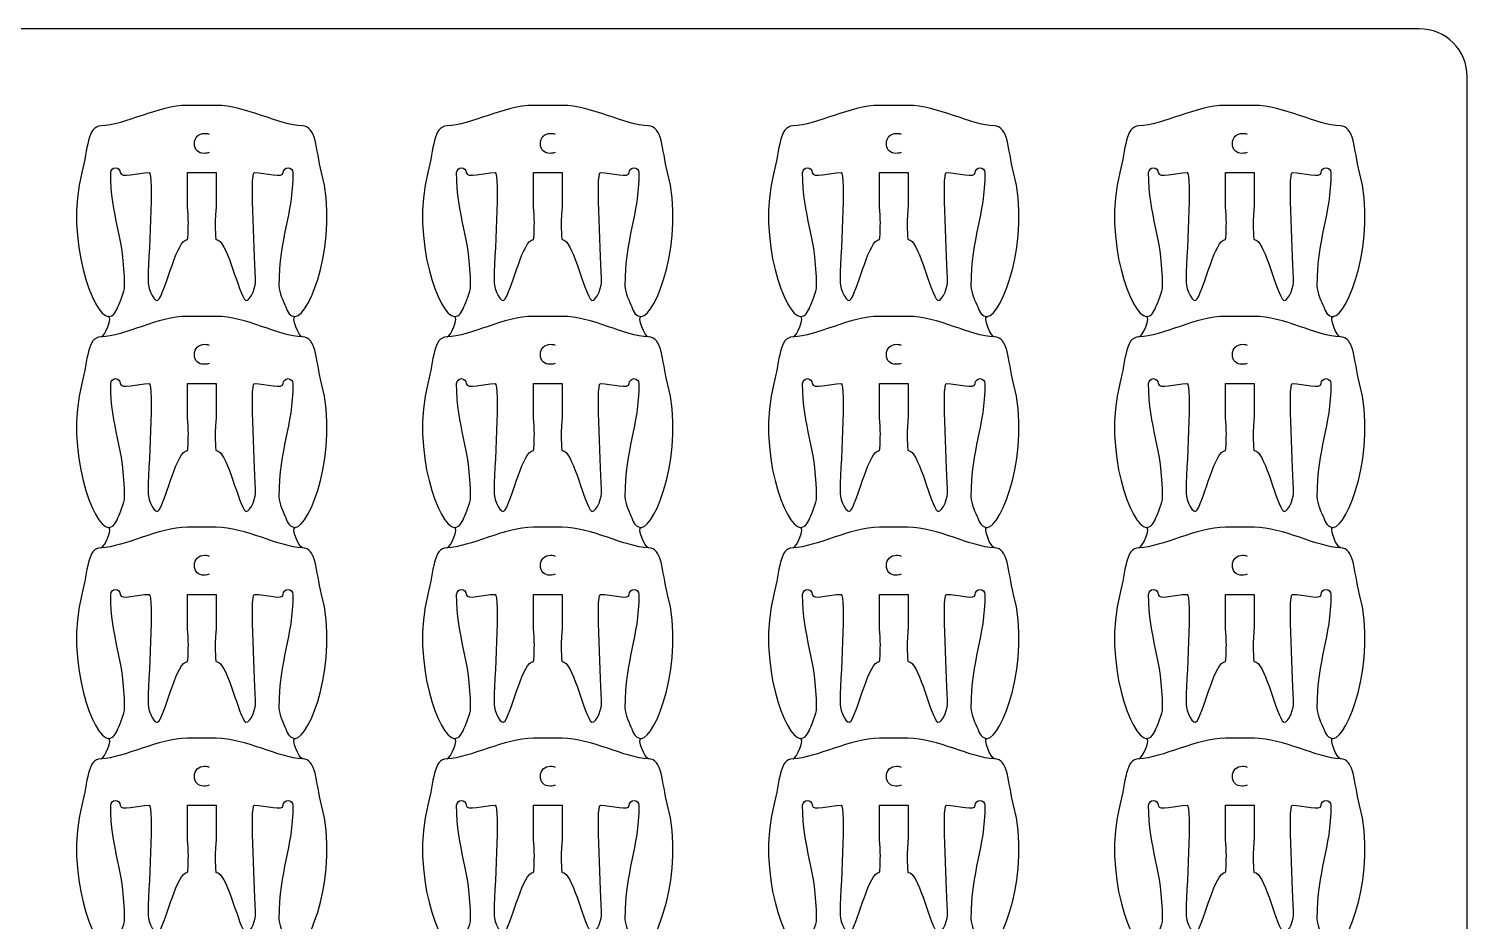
# Model space of a CAD drawing. Extents: x 0 to 300, y 0 to 300.
# Drawn here: x 150 to 300, y 207.1 to 300.1 of the extents above; entities that cross this region are included whole.
import ezdxf

# ---------------------------------------------------------------- set-up
doc = ezdxf.new("R2010")
doc.units = 0
doc.header["$MEASUREMENT"] = 0
doc.layers.add('DEFAULT', color=7, linetype='CONTINUOUS')

msp = doc.modelspace()

# ---------------------------------------------------------------- linework, layer by layer
at = {"layer": 'DEFAULT', "color": 1}
for points, knots in [([(295, 0.1), (198.33, 0.1), (101.67, 0.1), (5, 0.1), (2.25, 0.1), (0, 2.35), (0, 5.1), (0, 101.77), (0, 198.43), (0, 295.1), (0, 297.85), (2.25, 300.1), (5, 300.1), (101.67, 300.1), (198.33, 300.1), (295, 300.1), (297.75, 300.1), (300, 297.85), (300, 295.1), (300, 198.43), (300, 101.77), (300, 5.1), (300, 2.35), (297.75, 0.1), (295, 0.1)], [0, 0, 0, 0, 822.047, 822.047, 822.047, 823.047, 823.047, 823.047, 1645.095, 1645.095, 1645.095, 1646.095, 1646.095, 1646.095, 2468.142, 2468.142, 2468.142, 2469.142, 2469.142, 2469.142, 3291.19, 3291.19, 3291.19, 3292.19, 3292.19, 3292.19, 3292.19]), ([(166.54, 278.12), (165.45, 278.12), (164.43, 273.3), (163.61, 271.94), (163.18, 271.23), (162.44, 273.05), (162.44, 273.62), (162.44, 275.84), (163.09, 285.11), (162.54, 285.11), (161.39, 285.11), (159.54, 284.48), (159.54, 285.11), (159.54, 285.39), (159.32, 285.62), (159.04, 285.62), (158.76, 285.62), (158.54, 285.39), (158.54, 285.11), (158.54, 280.51), (159.99, 278.46), (159.99, 273.28), (159.99, 272.62), (159.49, 271.61), (159.29, 271.11), (159.06, 270.55), (158.85, 270.11), (158.29, 270.11), (156.77, 270.11), (153.72, 278.16), (155.54, 285.11), (156.19, 287.61), (156.06, 289.93), (157.54, 289.97), (159.98, 290.05), (163.5, 292.11), (166.54, 292.11), (167.54, 292.11), (168.54, 292.11), (169.54, 292.11), (172.58, 292.11), (176.1, 290.05), (178.54, 289.97), (180.02, 289.93), (179.89, 287.61), (180.54, 285.11), (182.36, 278.16), (179.31, 270.11), (177.79, 270.11), (177.23, 270.11), (177.01, 270.55), (176.79, 271.11), (176.58, 271.61), (176.09, 272.62), (176.09, 273.28), (176.09, 278.46), (177.54, 280.51), (177.54, 285.11), (177.54, 285.39), (177.31, 285.62), (177.04, 285.62), (176.76, 285.62), (176.54, 285.39), (176.54, 285.11), (176.54, 284.48), (174.69, 285.11), (173.54, 285.11), (172.99, 285.11), (173.64, 275.84), (173.64, 273.62), (173.64, 273.05), (172.9, 271.23), (172.47, 271.94), (171.65, 273.3), (170.62, 278.12), (169.54, 278.12), (169.49, 278.12), (169.44, 278.9), (169.44, 279.87), (169.44, 280.83), (169.54, 281.44), (169.54, 281.61), (169.54, 282.78), (169.54, 283.95), (169.54, 285.11), (168.54, 285.11), (167.54, 285.11), (166.54, 285.11), (166.54, 283.95), (166.54, 282.78), (166.54, 281.61), (166.54, 281.44), (166.64, 280.83), (166.64, 279.87), (166.64, 278.9), (166.6, 278.12), (166.54, 278.12)], [1, 1, 1, 1, 2, 2, 2, 3, 3, 3, 4, 4, 4, 5, 5, 5, 6, 6, 6, 7, 7, 7, 8, 8, 8, 9, 9, 9, 10, 10, 10, 11, 11, 11, 12, 12, 12, 13, 13, 13, 21.5, 21.5, 21.5, 22.5, 22.5, 22.5, 23.5, 23.5, 23.5, 24.5, 24.5, 24.5, 25.5, 25.5, 25.5, 26.5, 26.5, 26.5, 27.5, 27.5, 27.5, 28.5, 28.5, 28.5, 29.5, 29.5, 29.5, 30.5, 30.5, 30.5, 31.5, 31.5, 31.5, 32.5, 32.5, 32.5, 33.5, 33.5, 33.5, 34.5, 34.5, 34.5, 35.5, 35.5, 35.5, 45.42, 45.42, 45.42, 53.92, 53.92, 53.92, 63.84, 63.84, 63.84, 64.84, 64.84, 64.84, 65.84, 65.84, 65.84, 65.84]), ([(202.62, 278.12), (201.53, 278.12), (200.51, 273.3), (199.69, 271.94), (199.26, 271.23), (198.52, 273.05), (198.52, 273.62), (198.52, 275.84), (199.17, 285.11), (198.62, 285.11), (197.47, 285.11), (195.62, 284.48), (195.62, 285.11), (195.62, 285.39), (195.39, 285.62), (195.12, 285.62), (194.84, 285.62), (194.62, 285.39), (194.62, 285.11), (194.62, 280.51), (196.07, 278.46), (196.07, 273.28), (196.07, 272.62), (195.57, 271.61), (195.37, 271.11), (195.14, 270.55), (194.93, 270.11), (194.37, 270.11), (192.85, 270.11), (189.8, 278.16), (191.62, 285.11), (192.27, 287.61), (192.14, 289.93), (193.62, 289.97), (196.06, 290.05), (199.58, 292.11), (202.62, 292.11), (203.62, 292.11), (204.62, 292.11), (205.62, 292.11), (208.66, 292.11), (212.18, 290.05), (214.62, 289.97), (216.1, 289.93), (215.97, 287.61), (216.62, 285.11), (218.43, 278.16), (215.39, 270.11), (213.87, 270.11), (213.31, 270.11), (213.09, 270.55), (212.87, 271.11), (212.66, 271.61), (212.17, 272.62), (212.17, 273.28), (212.17, 278.46), (213.62, 280.51), (213.62, 285.11), (213.62, 285.39), (213.39, 285.62), (213.12, 285.62), (212.84, 285.62), (212.62, 285.39), (212.62, 285.11), (212.62, 284.48), (210.77, 285.11), (209.62, 285.11), (209.07, 285.11), (209.72, 275.84), (209.72, 273.62), (209.72, 273.05), (208.98, 271.23), (208.55, 271.94), (207.72, 273.3), (206.7, 278.12), (205.62, 278.12), (205.56, 278.12), (205.52, 278.9), (205.52, 279.87), (205.52, 280.83), (205.62, 281.44), (205.62, 281.61), (205.62, 282.78), (205.62, 283.95), (205.62, 285.11), (204.62, 285.11), (203.62, 285.11), (202.62, 285.11), (202.62, 283.95), (202.62, 282.78), (202.62, 281.61), (202.62, 281.44), (202.72, 280.83), (202.72, 279.87), (202.72, 278.9), (202.68, 278.12), (202.62, 278.12)], [1, 1, 1, 1, 2, 2, 2, 3, 3, 3, 4, 4, 4, 5, 5, 5, 6, 6, 6, 7, 7, 7, 8, 8, 8, 9, 9, 9, 10, 10, 10, 11, 11, 11, 12, 12, 12, 13, 13, 13, 21.5, 21.5, 21.5, 22.5, 22.5, 22.5, 23.5, 23.5, 23.5, 24.5, 24.5, 24.5, 25.5, 25.5, 25.5, 26.5, 26.5, 26.5, 27.5, 27.5, 27.5, 28.5, 28.5, 28.5, 29.5, 29.5, 29.5, 30.5, 30.5, 30.5, 31.5, 31.5, 31.5, 32.5, 32.5, 32.5, 33.5, 33.5, 33.5, 34.5, 34.5, 34.5, 35.5, 35.5, 35.5, 45.42, 45.42, 45.42, 53.92, 53.92, 53.92, 63.84, 63.84, 63.84, 64.84, 64.84, 64.84, 65.84, 65.84, 65.84, 65.84]), ([(238.7, 278.12), (237.61, 278.12), (236.59, 273.3), (235.77, 271.94), (235.34, 271.23), (234.6, 273.05), (234.6, 273.62), (234.6, 275.84), (235.25, 285.11), (234.7, 285.11), (233.55, 285.11), (231.7, 284.48), (231.7, 285.11), (231.7, 285.39), (231.47, 285.62), (231.2, 285.62), (230.92, 285.62), (230.7, 285.39), (230.7, 285.11), (230.7, 280.51), (232.15, 278.46), (232.15, 273.28), (232.15, 272.62), (231.65, 271.61), (231.45, 271.11), (231.22, 270.55), (231, 270.11), (230.45, 270.11), (228.93, 270.11), (225.88, 278.16), (227.7, 285.11), (228.35, 287.61), (228.22, 289.93), (229.7, 289.97), (232.14, 290.05), (235.66, 292.11), (238.7, 292.11), (239.7, 292.11), (240.7, 292.11), (241.7, 292.11), (244.74, 292.11), (248.25, 290.05), (250.7, 289.97), (252.18, 289.93), (252.05, 287.61), (252.7, 285.11), (254.51, 278.16), (251.47, 270.11), (249.94, 270.11), (249.39, 270.11), (249.17, 270.55), (248.95, 271.11), (248.74, 271.61), (248.25, 272.62), (248.25, 273.28), (248.25, 278.46), (249.7, 280.51), (249.7, 285.11), (249.7, 285.39), (249.47, 285.62), (249.2, 285.62), (248.92, 285.62), (248.7, 285.39), (248.7, 285.11), (248.7, 284.48), (246.85, 285.11), (245.7, 285.11), (245.15, 285.11), (245.8, 275.84), (245.8, 273.62), (245.8, 273.05), (245.06, 271.23), (244.63, 271.94), (243.8, 273.3), (242.78, 278.12), (241.7, 278.12), (241.64, 278.12), (241.6, 278.9), (241.6, 279.87), (241.6, 280.83), (241.7, 281.44), (241.7, 281.61), (241.7, 282.78), (241.7, 283.95), (241.7, 285.11), (240.7, 285.11), (239.7, 285.11), (238.7, 285.11), (238.7, 283.95), (238.7, 282.78), (238.7, 281.61), (238.7, 281.44), (238.8, 280.83), (238.8, 279.87), (238.8, 278.9), (238.75, 278.12), (238.7, 278.12)], [1, 1, 1, 1, 2, 2, 2, 3, 3, 3, 4, 4, 4, 5, 5, 5, 6, 6, 6, 7, 7, 7, 8, 8, 8, 9, 9, 9, 10, 10, 10, 11, 11, 11, 12, 12, 12, 13, 13, 13, 21.5, 21.5, 21.5, 22.5, 22.5, 22.5, 23.5, 23.5, 23.5, 24.5, 24.5, 24.5, 25.5, 25.5, 25.5, 26.5, 26.5, 26.5, 27.5, 27.5, 27.5, 28.5, 28.5, 28.5, 29.5, 29.5, 29.5, 30.5, 30.5, 30.5, 31.5, 31.5, 31.5, 32.5, 32.5, 32.5, 33.5, 33.5, 33.5, 34.5, 34.5, 34.5, 35.5, 35.5, 35.5, 45.42, 45.42, 45.42, 53.92, 53.92, 53.92, 63.84, 63.84, 63.84, 64.84, 64.84, 64.84, 65.84, 65.84, 65.84, 65.84]), ([(274.78, 278.12), (273.69, 278.12), (272.67, 273.3), (271.85, 271.94), (271.41, 271.23), (270.68, 273.05), (270.68, 273.62), (270.68, 275.84), (271.33, 285.11), (270.78, 285.11), (269.63, 285.11), (267.78, 284.48), (267.78, 285.11), (267.78, 285.39), (267.55, 285.62), (267.28, 285.62), (267, 285.62), (266.78, 285.39), (266.78, 285.11), (266.78, 280.51), (268.23, 278.46), (268.23, 273.28), (268.23, 272.62), (267.73, 271.61), (267.53, 271.11), (267.3, 270.55), (267.08, 270.11), (266.53, 270.11), (265.01, 270.11), (261.96, 278.16), (263.78, 285.11), (264.43, 287.61), (264.3, 289.93), (265.77, 289.97), (268.22, 290.05), (271.74, 292.11), (274.78, 292.11), (275.78, 292.11), (276.78, 292.11), (277.78, 292.11), (280.82, 292.11), (284.33, 290.05), (286.78, 289.97), (288.26, 289.93), (288.13, 287.61), (288.78, 285.11), (290.59, 278.16), (287.54, 270.11), (286.02, 270.11), (285.47, 270.11), (285.25, 270.55), (285.03, 271.11), (284.82, 271.61), (284.33, 272.62), (284.33, 273.28), (284.33, 278.46), (285.78, 280.51), (285.78, 285.11), (285.78, 285.39), (285.55, 285.62), (285.28, 285.62), (285, 285.62), (284.77, 285.39), (284.77, 285.11), (284.77, 284.48), (282.93, 285.11), (281.78, 285.11), (281.23, 285.11), (281.88, 275.84), (281.88, 273.62), (281.88, 273.05), (281.14, 271.23), (280.71, 271.94), (279.88, 273.3), (278.86, 278.12), (277.78, 278.12), (277.72, 278.12), (277.68, 278.9), (277.68, 279.87), (277.68, 280.83), (277.78, 281.44), (277.78, 281.61), (277.78, 282.78), (277.78, 283.95), (277.78, 285.11), (276.78, 285.11), (275.78, 285.11), (274.78, 285.11), (274.78, 283.95), (274.78, 282.78), (274.78, 281.61), (274.78, 281.44), (274.88, 280.83), (274.88, 279.87), (274.88, 278.9), (274.83, 278.12), (274.78, 278.12)], [1, 1, 1, 1, 2, 2, 2, 3, 3, 3, 4, 4, 4, 5, 5, 5, 6, 6, 6, 7, 7, 7, 8, 8, 8, 9, 9, 9, 10, 10, 10, 11, 11, 11, 12, 12, 12, 13, 13, 13, 21.5, 21.5, 21.5, 22.5, 22.5, 22.5, 23.5, 23.5, 23.5, 24.5, 24.5, 24.5, 25.5, 25.5, 25.5, 26.5, 26.5, 26.5, 27.5, 27.5, 27.5, 28.5, 28.5, 28.5, 29.5, 29.5, 29.5, 30.5, 30.5, 30.5, 31.5, 31.5, 31.5, 32.5, 32.5, 32.5, 33.5, 33.5, 33.5, 34.5, 34.5, 34.5, 35.5, 35.5, 35.5, 45.42, 45.42, 45.42, 53.92, 53.92, 53.92, 63.84, 63.84, 63.84, 64.84, 64.84, 64.84, 65.84, 65.84, 65.84, 65.84]), ([(166.54, 256.13), (165.45, 256.13), (164.43, 251.31), (163.61, 249.95), (163.18, 249.24), (162.44, 251.06), (162.44, 251.63), (162.44, 253.85), (163.09, 263.12), (162.54, 263.12), (161.39, 263.12), (159.54, 262.49), (159.54, 263.12), (159.54, 263.4), (159.32, 263.63), (159.04, 263.63), (158.76, 263.63), (158.54, 263.4), (158.54, 263.12), (158.54, 258.52), (159.99, 256.47), (159.99, 251.29), (159.99, 250.63), (159.49, 249.62), (159.29, 249.12), (159.06, 248.56), (158.85, 248.12), (158.29, 248.12), (156.77, 248.12), (153.72, 256.17), (155.54, 263.12), (156.19, 265.62), (156.06, 267.94), (157.54, 267.98), (159.98, 268.06), (163.5, 270.12), (166.54, 270.12), (167.54, 270.12), (168.54, 270.12), (169.54, 270.12), (172.58, 270.12), (176.1, 268.06), (178.54, 267.98), (180.02, 267.94), (179.89, 265.62), (180.54, 263.12), (182.36, 256.17), (179.31, 248.12), (177.79, 248.12), (177.23, 248.12), (177.01, 248.56), (176.79, 249.12), (176.58, 249.62), (176.09, 250.63), (176.09, 251.29), (176.09, 256.47), (177.54, 258.52), (177.54, 263.12), (177.54, 263.4), (177.31, 263.63), (177.04, 263.63), (176.76, 263.63), (176.54, 263.4), (176.54, 263.12), (176.54, 262.49), (174.69, 263.12), (173.54, 263.12), (172.99, 263.12), (173.64, 253.85), (173.64, 251.63), (173.64, 251.06), (172.9, 249.24), (172.47, 249.95), (171.65, 251.31), (170.62, 256.13), (169.54, 256.13), (169.49, 256.13), (169.44, 256.91), (169.44, 257.88), (169.44, 258.84), (169.54, 259.45), (169.54, 259.63), (169.54, 260.79), (169.54, 261.96), (169.54, 263.12), (168.54, 263.12), (167.54, 263.12), (166.54, 263.12), (166.54, 261.96), (166.54, 260.79), (166.54, 259.63), (166.54, 259.45), (166.64, 258.84), (166.64, 257.88), (166.64, 256.91), (166.6, 256.13), (166.54, 256.13)], [1, 1, 1, 1, 2, 2, 2, 3, 3, 3, 4, 4, 4, 5, 5, 5, 6, 6, 6, 7, 7, 7, 8, 8, 8, 9, 9, 9, 10, 10, 10, 11, 11, 11, 12, 12, 12, 13, 13, 13, 21.5, 21.5, 21.5, 22.5, 22.5, 22.5, 23.5, 23.5, 23.5, 24.5, 24.5, 24.5, 25.5, 25.5, 25.5, 26.5, 26.5, 26.5, 27.5, 27.5, 27.5, 28.5, 28.5, 28.5, 29.5, 29.5, 29.5, 30.5, 30.5, 30.5, 31.5, 31.5, 31.5, 32.5, 32.5, 32.5, 33.5, 33.5, 33.5, 34.5, 34.5, 34.5, 35.5, 35.5, 35.5, 45.42, 45.42, 45.42, 53.92, 53.92, 53.92, 63.84, 63.84, 63.84, 64.84, 64.84, 64.84, 65.84, 65.84, 65.84, 65.84]), ([(202.62, 256.13), (201.53, 256.13), (200.51, 251.31), (199.69, 249.95), (199.26, 249.24), (198.52, 251.06), (198.52, 251.63), (198.52, 253.85), (199.17, 263.12), (198.62, 263.12), (197.47, 263.12), (195.62, 262.49), (195.62, 263.12), (195.62, 263.4), (195.39, 263.63), (195.12, 263.63), (194.84, 263.63), (194.62, 263.4), (194.62, 263.12), (194.62, 258.52), (196.07, 256.47), (196.07, 251.29), (196.07, 250.63), (195.57, 249.62), (195.37, 249.12), (195.14, 248.56), (194.93, 248.12), (194.37, 248.12), (192.85, 248.12), (189.8, 256.17), (191.62, 263.12), (192.27, 265.62), (192.14, 267.94), (193.62, 267.98), (196.06, 268.06), (199.58, 270.12), (202.62, 270.12), (203.62, 270.12), (204.62, 270.12), (205.62, 270.12), (208.66, 270.12), (212.18, 268.06), (214.62, 267.98), (216.1, 267.94), (215.97, 265.62), (216.62, 263.12), (218.43, 256.17), (215.39, 248.12), (213.87, 248.12), (213.31, 248.12), (213.09, 248.56), (212.87, 249.12), (212.66, 249.62), (212.17, 250.63), (212.17, 251.29), (212.17, 256.47), (213.62, 258.52), (213.62, 263.12), (213.62, 263.4), (213.39, 263.63), (213.12, 263.63), (212.84, 263.63), (212.62, 263.4), (212.62, 263.12), (212.62, 262.49), (210.77, 263.12), (209.62, 263.12), (209.07, 263.12), (209.72, 253.85), (209.72, 251.63), (209.72, 251.06), (208.98, 249.24), (208.55, 249.95), (207.72, 251.31), (206.7, 256.13), (205.62, 256.13), (205.56, 256.13), (205.52, 256.91), (205.52, 257.88), (205.52, 258.84), (205.62, 259.45), (205.62, 259.63), (205.62, 260.79), (205.62, 261.96), (205.62, 263.12), (204.62, 263.12), (203.62, 263.12), (202.62, 263.12), (202.62, 261.96), (202.62, 260.79), (202.62, 259.63), (202.62, 259.45), (202.72, 258.84), (202.72, 257.88), (202.72, 256.91), (202.68, 256.13), (202.62, 256.13)], [1, 1, 1, 1, 2, 2, 2, 3, 3, 3, 4, 4, 4, 5, 5, 5, 6, 6, 6, 7, 7, 7, 8, 8, 8, 9, 9, 9, 10, 10, 10, 11, 11, 11, 12, 12, 12, 13, 13, 13, 21.5, 21.5, 21.5, 22.5, 22.5, 22.5, 23.5, 23.5, 23.5, 24.5, 24.5, 24.5, 25.5, 25.5, 25.5, 26.5, 26.5, 26.5, 27.5, 27.5, 27.5, 28.5, 28.5, 28.5, 29.5, 29.5, 29.5, 30.5, 30.5, 30.5, 31.5, 31.5, 31.5, 32.5, 32.5, 32.5, 33.5, 33.5, 33.5, 34.5, 34.5, 34.5, 35.5, 35.5, 35.5, 45.42, 45.42, 45.42, 53.92, 53.92, 53.92, 63.84, 63.84, 63.84, 64.84, 64.84, 64.84, 65.84, 65.84, 65.84, 65.84]), ([(238.7, 256.13), (237.61, 256.13), (236.59, 251.31), (235.77, 249.95), (235.34, 249.24), (234.6, 251.06), (234.6, 251.63), (234.6, 253.85), (235.25, 263.12), (234.7, 263.12), (233.55, 263.12), (231.7, 262.49), (231.7, 263.12), (231.7, 263.4), (231.47, 263.63), (231.2, 263.63), (230.92, 263.63), (230.7, 263.4), (230.7, 263.12), (230.7, 258.52), (232.15, 256.47), (232.15, 251.29), (232.15, 250.63), (231.65, 249.62), (231.45, 249.12), (231.22, 248.56), (231, 248.12), (230.45, 248.12), (228.93, 248.12), (225.88, 256.17), (227.7, 263.12), (228.35, 265.62), (228.22, 267.94), (229.7, 267.98), (232.14, 268.06), (235.66, 270.12), (238.7, 270.12), (239.7, 270.12), (240.7, 270.12), (241.7, 270.12), (244.74, 270.12), (248.25, 268.06), (250.7, 267.98), (252.18, 267.94), (252.05, 265.62), (252.7, 263.12), (254.51, 256.17), (251.47, 248.12), (249.94, 248.12), (249.39, 248.12), (249.17, 248.56), (248.95, 249.12), (248.74, 249.62), (248.25, 250.63), (248.25, 251.29), (248.25, 256.47), (249.7, 258.52), (249.7, 263.12), (249.7, 263.4), (249.47, 263.63), (249.2, 263.63), (248.92, 263.63), (248.7, 263.4), (248.7, 263.12), (248.7, 262.49), (246.85, 263.12), (245.7, 263.12), (245.15, 263.12), (245.8, 253.85), (245.8, 251.63), (245.8, 251.06), (245.06, 249.24), (244.63, 249.95), (243.8, 251.31), (242.78, 256.13), (241.7, 256.13), (241.64, 256.13), (241.6, 256.91), (241.6, 257.88), (241.6, 258.84), (241.7, 259.45), (241.7, 259.63), (241.7, 260.79), (241.7, 261.96), (241.7, 263.12), (240.7, 263.12), (239.7, 263.12), (238.7, 263.12), (238.7, 261.96), (238.7, 260.79), (238.7, 259.63), (238.7, 259.45), (238.8, 258.84), (238.8, 257.88), (238.8, 256.91), (238.75, 256.13), (238.7, 256.13)], [1, 1, 1, 1, 2, 2, 2, 3, 3, 3, 4, 4, 4, 5, 5, 5, 6, 6, 6, 7, 7, 7, 8, 8, 8, 9, 9, 9, 10, 10, 10, 11, 11, 11, 12, 12, 12, 13, 13, 13, 21.5, 21.5, 21.5, 22.5, 22.5, 22.5, 23.5, 23.5, 23.5, 24.5, 24.5, 24.5, 25.5, 25.5, 25.5, 26.5, 26.5, 26.5, 27.5, 27.5, 27.5, 28.5, 28.5, 28.5, 29.5, 29.5, 29.5, 30.5, 30.5, 30.5, 31.5, 31.5, 31.5, 32.5, 32.5, 32.5, 33.5, 33.5, 33.5, 34.5, 34.5, 34.5, 35.5, 35.5, 35.5, 45.42, 45.42, 45.42, 53.92, 53.92, 53.92, 63.84, 63.84, 63.84, 64.84, 64.84, 64.84, 65.84, 65.84, 65.84, 65.84]), ([(274.78, 256.13), (273.69, 256.13), (272.67, 251.31), (271.85, 249.95), (271.41, 249.24), (270.68, 251.06), (270.68, 251.63), (270.68, 253.85), (271.33, 263.12), (270.78, 263.12), (269.63, 263.12), (267.78, 262.49), (267.78, 263.12), (267.78, 263.4), (267.55, 263.63), (267.28, 263.63), (267, 263.63), (266.78, 263.4), (266.78, 263.12), (266.78, 258.52), (268.23, 256.47), (268.23, 251.29), (268.23, 250.63), (267.73, 249.62), (267.53, 249.12), (267.3, 248.56), (267.08, 248.12), (266.53, 248.12), (265.01, 248.12), (261.96, 256.17), (263.78, 263.12), (264.43, 265.62), (264.3, 267.94), (265.77, 267.98), (268.22, 268.06), (271.74, 270.12), (274.78, 270.12), (275.78, 270.12), (276.78, 270.12), (277.78, 270.12), (280.82, 270.12), (284.33, 268.06), (286.78, 267.98), (288.26, 267.94), (288.13, 265.62), (288.78, 263.12), (290.59, 256.17), (287.54, 248.12), (286.02, 248.12), (285.47, 248.12), (285.25, 248.56), (285.03, 249.12), (284.82, 249.62), (284.33, 250.63), (284.33, 251.29), (284.33, 256.47), (285.78, 258.52), (285.78, 263.12), (285.78, 263.4), (285.55, 263.63), (285.28, 263.63), (285, 263.63), (284.77, 263.4), (284.77, 263.12), (284.77, 262.49), (282.93, 263.12), (281.78, 263.12), (281.23, 263.12), (281.88, 253.85), (281.88, 251.63), (281.88, 251.06), (281.14, 249.24), (280.71, 249.95), (279.88, 251.31), (278.86, 256.13), (277.78, 256.13), (277.72, 256.13), (277.68, 256.91), (277.68, 257.88), (277.68, 258.84), (277.78, 259.45), (277.78, 259.63), (277.78, 260.79), (277.78, 261.96), (277.78, 263.12), (276.78, 263.12), (275.78, 263.12), (274.78, 263.12), (274.78, 261.96), (274.78, 260.79), (274.78, 259.63), (274.78, 259.45), (274.88, 258.84), (274.88, 257.88), (274.88, 256.91), (274.83, 256.13), (274.78, 256.13)], [1, 1, 1, 1, 2, 2, 2, 3, 3, 3, 4, 4, 4, 5, 5, 5, 6, 6, 6, 7, 7, 7, 8, 8, 8, 9, 9, 9, 10, 10, 10, 11, 11, 11, 12, 12, 12, 13, 13, 13, 21.5, 21.5, 21.5, 22.5, 22.5, 22.5, 23.5, 23.5, 23.5, 24.5, 24.5, 24.5, 25.5, 25.5, 25.5, 26.5, 26.5, 26.5, 27.5, 27.5, 27.5, 28.5, 28.5, 28.5, 29.5, 29.5, 29.5, 30.5, 30.5, 30.5, 31.5, 31.5, 31.5, 32.5, 32.5, 32.5, 33.5, 33.5, 33.5, 34.5, 34.5, 34.5, 35.5, 35.5, 35.5, 45.42, 45.42, 45.42, 53.92, 53.92, 53.92, 63.84, 63.84, 63.84, 64.84, 64.84, 64.84, 65.84, 65.84, 65.84, 65.84]), ([(166.54, 234.14), (165.45, 234.14), (164.43, 229.32), (163.61, 227.96), (163.18, 227.25), (162.44, 229.07), (162.44, 229.64), (162.44, 231.86), (163.09, 241.14), (162.54, 241.14), (161.39, 241.14), (159.54, 240.5), (159.54, 241.14), (159.54, 241.41), (159.32, 241.64), (159.04, 241.64), (158.76, 241.64), (158.54, 241.41), (158.54, 241.14), (158.54, 236.53), (159.99, 234.49), (159.99, 229.3), (159.99, 228.64), (159.49, 227.63), (159.29, 227.13), (159.06, 226.57), (158.85, 226.13), (158.29, 226.13), (156.77, 226.13), (153.72, 234.18), (155.54, 241.14), (156.19, 243.63), (156.06, 245.95), (157.54, 245.99), (159.98, 246.07), (163.5, 248.13), (166.54, 248.13), (167.54, 248.13), (168.54, 248.13), (169.54, 248.13), (172.58, 248.13), (176.1, 246.07), (178.54, 245.99), (180.02, 245.95), (179.89, 243.63), (180.54, 241.14), (182.36, 234.18), (179.31, 226.13), (177.79, 226.13), (177.23, 226.13), (177.01, 226.57), (176.79, 227.13), (176.58, 227.63), (176.09, 228.64), (176.09, 229.3), (176.09, 234.49), (177.54, 236.53), (177.54, 241.14), (177.54, 241.41), (177.31, 241.64), (177.04, 241.64), (176.76, 241.64), (176.54, 241.41), (176.54, 241.14), (176.54, 240.5), (174.69, 241.14), (173.54, 241.14), (172.99, 241.14), (173.64, 231.86), (173.64, 229.64), (173.64, 229.07), (172.9, 227.25), (172.47, 227.96), (171.65, 229.32), (170.62, 234.14), (169.54, 234.14), (169.49, 234.14), (169.44, 234.92), (169.44, 235.89), (169.44, 236.85), (169.54, 237.46), (169.54, 237.64), (169.54, 238.8), (169.54, 239.97), (169.54, 241.14), (168.54, 241.14), (167.54, 241.14), (166.54, 241.14), (166.54, 239.97), (166.54, 238.8), (166.54, 237.64), (166.54, 237.46), (166.64, 236.85), (166.64, 235.89), (166.64, 234.92), (166.6, 234.14), (166.54, 234.14)], [1, 1, 1, 1, 2, 2, 2, 3, 3, 3, 4, 4, 4, 5, 5, 5, 6, 6, 6, 7, 7, 7, 8, 8, 8, 9, 9, 9, 10, 10, 10, 11, 11, 11, 12, 12, 12, 13, 13, 13, 21.5, 21.5, 21.5, 22.5, 22.5, 22.5, 23.5, 23.5, 23.5, 24.5, 24.5, 24.5, 25.5, 25.5, 25.5, 26.5, 26.5, 26.5, 27.5, 27.5, 27.5, 28.5, 28.5, 28.5, 29.5, 29.5, 29.5, 30.5, 30.5, 30.5, 31.5, 31.5, 31.5, 32.5, 32.5, 32.5, 33.5, 33.5, 33.5, 34.5, 34.5, 34.5, 35.5, 35.5, 35.5, 45.42, 45.42, 45.42, 53.92, 53.92, 53.92, 63.84, 63.84, 63.84, 64.84, 64.84, 64.84, 65.84, 65.84, 65.84, 65.84]), ([(202.62, 234.14), (201.53, 234.14), (200.51, 229.32), (199.69, 227.96), (199.26, 227.25), (198.52, 229.07), (198.52, 229.64), (198.52, 231.86), (199.17, 241.14), (198.62, 241.14), (197.47, 241.14), (195.62, 240.5), (195.62, 241.14), (195.62, 241.41), (195.39, 241.64), (195.12, 241.64), (194.84, 241.64), (194.62, 241.41), (194.62, 241.14), (194.62, 236.53), (196.07, 234.49), (196.07, 229.3), (196.07, 228.64), (195.57, 227.63), (195.37, 227.13), (195.14, 226.57), (194.93, 226.13), (194.37, 226.13), (192.85, 226.13), (189.8, 234.18), (191.62, 241.14), (192.27, 243.63), (192.14, 245.95), (193.62, 245.99), (196.06, 246.07), (199.58, 248.13), (202.62, 248.13), (203.62, 248.13), (204.62, 248.13), (205.62, 248.13), (208.66, 248.13), (212.18, 246.07), (214.62, 245.99), (216.1, 245.95), (215.97, 243.63), (216.62, 241.14), (218.43, 234.18), (215.39, 226.13), (213.87, 226.13), (213.31, 226.13), (213.09, 226.57), (212.87, 227.13), (212.66, 227.63), (212.17, 228.64), (212.17, 229.3), (212.17, 234.49), (213.62, 236.53), (213.62, 241.14), (213.62, 241.41), (213.39, 241.64), (213.12, 241.64), (212.84, 241.64), (212.62, 241.41), (212.62, 241.14), (212.62, 240.5), (210.77, 241.14), (209.62, 241.14), (209.07, 241.14), (209.72, 231.86), (209.72, 229.64), (209.72, 229.07), (208.98, 227.25), (208.55, 227.96), (207.72, 229.32), (206.7, 234.14), (205.62, 234.14), (205.56, 234.14), (205.52, 234.92), (205.52, 235.89), (205.52, 236.85), (205.62, 237.46), (205.62, 237.64), (205.62, 238.8), (205.62, 239.97), (205.62, 241.14), (204.62, 241.14), (203.62, 241.14), (202.62, 241.14), (202.62, 239.97), (202.62, 238.8), (202.62, 237.64), (202.62, 237.46), (202.72, 236.85), (202.72, 235.89), (202.72, 234.92), (202.68, 234.14), (202.62, 234.14)], [1, 1, 1, 1, 2, 2, 2, 3, 3, 3, 4, 4, 4, 5, 5, 5, 6, 6, 6, 7, 7, 7, 8, 8, 8, 9, 9, 9, 10, 10, 10, 11, 11, 11, 12, 12, 12, 13, 13, 13, 21.5, 21.5, 21.5, 22.5, 22.5, 22.5, 23.5, 23.5, 23.5, 24.5, 24.5, 24.5, 25.5, 25.5, 25.5, 26.5, 26.5, 26.5, 27.5, 27.5, 27.5, 28.5, 28.5, 28.5, 29.5, 29.5, 29.5, 30.5, 30.5, 30.5, 31.5, 31.5, 31.5, 32.5, 32.5, 32.5, 33.5, 33.5, 33.5, 34.5, 34.5, 34.5, 35.5, 35.5, 35.5, 45.42, 45.42, 45.42, 53.92, 53.92, 53.92, 63.84, 63.84, 63.84, 64.84, 64.84, 64.84, 65.84, 65.84, 65.84, 65.84]), ([(238.7, 234.14), (237.61, 234.14), (236.59, 229.32), (235.77, 227.96), (235.34, 227.25), (234.6, 229.07), (234.6, 229.64), (234.6, 231.86), (235.25, 241.14), (234.7, 241.14), (233.55, 241.14), (231.7, 240.5), (231.7, 241.14), (231.7, 241.41), (231.47, 241.64), (231.2, 241.64), (230.92, 241.64), (230.7, 241.41), (230.7, 241.14), (230.7, 236.53), (232.15, 234.49), (232.15, 229.3), (232.15, 228.64), (231.65, 227.63), (231.45, 227.13), (231.22, 226.57), (231, 226.13), (230.45, 226.13), (228.93, 226.13), (225.88, 234.18), (227.7, 241.14), (228.35, 243.63), (228.22, 245.95), (229.7, 245.99), (232.14, 246.07), (235.66, 248.13), (238.7, 248.13), (239.7, 248.13), (240.7, 248.13), (241.7, 248.13), (244.74, 248.13), (248.25, 246.07), (250.7, 245.99), (252.18, 245.95), (252.05, 243.63), (252.7, 241.14), (254.51, 234.18), (251.47, 226.13), (249.94, 226.13), (249.39, 226.13), (249.17, 226.57), (248.95, 227.13), (248.74, 227.63), (248.25, 228.64), (248.25, 229.3), (248.25, 234.49), (249.7, 236.53), (249.7, 241.14), (249.7, 241.41), (249.47, 241.64), (249.2, 241.64), (248.92, 241.64), (248.7, 241.41), (248.7, 241.14), (248.7, 240.5), (246.85, 241.14), (245.7, 241.14), (245.15, 241.14), (245.8, 231.86), (245.8, 229.64), (245.8, 229.07), (245.06, 227.25), (244.63, 227.96), (243.8, 229.32), (242.78, 234.14), (241.7, 234.14), (241.64, 234.14), (241.6, 234.92), (241.6, 235.89), (241.6, 236.85), (241.7, 237.46), (241.7, 237.64), (241.7, 238.8), (241.7, 239.97), (241.7, 241.14), (240.7, 241.14), (239.7, 241.14), (238.7, 241.14), (238.7, 239.97), (238.7, 238.8), (238.7, 237.64), (238.7, 237.46), (238.8, 236.85), (238.8, 235.89), (238.8, 234.92), (238.75, 234.14), (238.7, 234.14)], [1, 1, 1, 1, 2, 2, 2, 3, 3, 3, 4, 4, 4, 5, 5, 5, 6, 6, 6, 7, 7, 7, 8, 8, 8, 9, 9, 9, 10, 10, 10, 11, 11, 11, 12, 12, 12, 13, 13, 13, 21.5, 21.5, 21.5, 22.5, 22.5, 22.5, 23.5, 23.5, 23.5, 24.5, 24.5, 24.5, 25.5, 25.5, 25.5, 26.5, 26.5, 26.5, 27.5, 27.5, 27.5, 28.5, 28.5, 28.5, 29.5, 29.5, 29.5, 30.5, 30.5, 30.5, 31.5, 31.5, 31.5, 32.5, 32.5, 32.5, 33.5, 33.5, 33.5, 34.5, 34.5, 34.5, 35.5, 35.5, 35.5, 45.42, 45.42, 45.42, 53.92, 53.92, 53.92, 63.84, 63.84, 63.84, 64.84, 64.84, 64.84, 65.84, 65.84, 65.84, 65.84]), ([(274.78, 234.14), (273.69, 234.14), (272.67, 229.32), (271.85, 227.96), (271.41, 227.25), (270.68, 229.07), (270.68, 229.64), (270.68, 231.86), (271.33, 241.14), (270.78, 241.14), (269.63, 241.14), (267.78, 240.5), (267.78, 241.14), (267.78, 241.41), (267.55, 241.64), (267.28, 241.64), (267, 241.64), (266.78, 241.41), (266.78, 241.14), (266.78, 236.53), (268.23, 234.49), (268.23, 229.3), (268.23, 228.64), (267.73, 227.63), (267.53, 227.13), (267.3, 226.57), (267.08, 226.13), (266.53, 226.13), (265.01, 226.13), (261.96, 234.18), (263.78, 241.14), (264.43, 243.63), (264.3, 245.95), (265.77, 245.99), (268.22, 246.07), (271.74, 248.13), (274.78, 248.13), (275.78, 248.13), (276.78, 248.13), (277.78, 248.13), (280.82, 248.13), (284.33, 246.07), (286.78, 245.99), (288.26, 245.95), (288.13, 243.63), (288.78, 241.14), (290.59, 234.18), (287.54, 226.13), (286.02, 226.13), (285.47, 226.13), (285.25, 226.57), (285.03, 227.13), (284.82, 227.63), (284.33, 228.64), (284.33, 229.3), (284.33, 234.49), (285.78, 236.53), (285.78, 241.14), (285.78, 241.41), (285.55, 241.64), (285.28, 241.64), (285, 241.64), (284.77, 241.41), (284.77, 241.14), (284.77, 240.5), (282.93, 241.14), (281.78, 241.14), (281.23, 241.14), (281.88, 231.86), (281.88, 229.64), (281.88, 229.07), (281.14, 227.25), (280.71, 227.96), (279.88, 229.32), (278.86, 234.14), (277.78, 234.14), (277.72, 234.14), (277.68, 234.92), (277.68, 235.89), (277.68, 236.85), (277.78, 237.46), (277.78, 237.64), (277.78, 238.8), (277.78, 239.97), (277.78, 241.14), (276.78, 241.14), (275.78, 241.14), (274.78, 241.14), (274.78, 239.97), (274.78, 238.8), (274.78, 237.64), (274.78, 237.46), (274.88, 236.85), (274.88, 235.89), (274.88, 234.92), (274.83, 234.14), (274.78, 234.14)], [1, 1, 1, 1, 2, 2, 2, 3, 3, 3, 4, 4, 4, 5, 5, 5, 6, 6, 6, 7, 7, 7, 8, 8, 8, 9, 9, 9, 10, 10, 10, 11, 11, 11, 12, 12, 12, 13, 13, 13, 21.5, 21.5, 21.5, 22.5, 22.5, 22.5, 23.5, 23.5, 23.5, 24.5, 24.5, 24.5, 25.5, 25.5, 25.5, 26.5, 26.5, 26.5, 27.5, 27.5, 27.5, 28.5, 28.5, 28.5, 29.5, 29.5, 29.5, 30.5, 30.5, 30.5, 31.5, 31.5, 31.5, 32.5, 32.5, 32.5, 33.5, 33.5, 33.5, 34.5, 34.5, 34.5, 35.5, 35.5, 35.5, 45.42, 45.42, 45.42, 53.92, 53.92, 53.92, 63.84, 63.84, 63.84, 64.84, 64.84, 64.84, 65.84, 65.84, 65.84, 65.84]), ([(166.54, 212.15), (165.45, 212.15), (164.43, 207.33), (163.61, 205.97), (163.18, 205.26), (162.44, 207.08), (162.44, 207.65), (162.44, 209.87), (163.09, 219.15), (162.54, 219.15), (161.39, 219.15), (159.54, 218.51), (159.54, 219.15), (159.54, 219.42), (159.32, 219.65), (159.04, 219.65), (158.76, 219.65), (158.54, 219.42), (158.54, 219.15), (158.54, 214.54), (159.99, 212.5), (159.99, 207.31), (159.99, 206.65), (159.49, 205.64), (159.29, 205.14), (159.06, 204.58), (158.85, 204.14), (158.29, 204.14), (156.77, 204.14), (153.72, 212.19), (155.54, 219.15), (156.19, 221.64), (156.06, 223.96), (157.54, 224), (159.98, 224.08), (163.5, 226.14), (166.54, 226.14), (167.54, 226.14), (168.54, 226.14), (169.54, 226.14), (172.58, 226.14), (176.1, 224.08), (178.54, 224), (180.02, 223.96), (179.89, 221.64), (180.54, 219.15), (182.36, 212.19), (179.31, 204.14), (177.79, 204.14), (177.23, 204.14), (177.01, 204.58), (176.79, 205.14), (176.58, 205.64), (176.09, 206.65), (176.09, 207.31), (176.09, 212.5), (177.54, 214.54), (177.54, 219.15), (177.54, 219.42), (177.31, 219.65), (177.04, 219.65), (176.76, 219.65), (176.54, 219.42), (176.54, 219.15), (176.54, 218.51), (174.69, 219.15), (173.54, 219.15), (172.99, 219.15), (173.64, 209.87), (173.64, 207.65), (173.64, 207.08), (172.9, 205.26), (172.47, 205.97), (171.65, 207.33), (170.62, 212.15), (169.54, 212.15), (169.49, 212.15), (169.44, 212.93), (169.44, 213.9), (169.44, 214.86), (169.54, 215.47), (169.54, 215.65), (169.54, 216.81), (169.54, 217.98), (169.54, 219.15), (168.54, 219.15), (167.54, 219.15), (166.54, 219.15), (166.54, 217.98), (166.54, 216.81), (166.54, 215.65), (166.54, 215.47), (166.64, 214.86), (166.64, 213.9), (166.64, 212.93), (166.6, 212.15), (166.54, 212.15)], [1, 1, 1, 1, 2, 2, 2, 3, 3, 3, 4, 4, 4, 5, 5, 5, 6, 6, 6, 7, 7, 7, 8, 8, 8, 9, 9, 9, 10, 10, 10, 11, 11, 11, 12, 12, 12, 13, 13, 13, 21.5, 21.5, 21.5, 22.5, 22.5, 22.5, 23.5, 23.5, 23.5, 24.5, 24.5, 24.5, 25.5, 25.5, 25.5, 26.5, 26.5, 26.5, 27.5, 27.5, 27.5, 28.5, 28.5, 28.5, 29.5, 29.5, 29.5, 30.5, 30.5, 30.5, 31.5, 31.5, 31.5, 32.5, 32.5, 32.5, 33.5, 33.5, 33.5, 34.5, 34.5, 34.5, 35.5, 35.5, 35.5, 45.42, 45.42, 45.42, 53.92, 53.92, 53.92, 63.84, 63.84, 63.84, 64.84, 64.84, 64.84, 65.84, 65.84, 65.84, 65.84]), ([(202.62, 212.15), (201.53, 212.15), (200.51, 207.33), (199.69, 205.97), (199.26, 205.26), (198.52, 207.08), (198.52, 207.65), (198.52, 209.87), (199.17, 219.15), (198.62, 219.15), (197.47, 219.15), (195.62, 218.51), (195.62, 219.15), (195.62, 219.42), (195.39, 219.65), (195.12, 219.65), (194.84, 219.65), (194.62, 219.42), (194.62, 219.15), (194.62, 214.54), (196.07, 212.5), (196.07, 207.31), (196.07, 206.65), (195.57, 205.64), (195.37, 205.14), (195.14, 204.58), (194.93, 204.14), (194.37, 204.14), (192.85, 204.14), (189.8, 212.19), (191.62, 219.15), (192.27, 221.64), (192.14, 223.96), (193.62, 224), (196.06, 224.08), (199.58, 226.14), (202.62, 226.14), (203.62, 226.14), (204.62, 226.14), (205.62, 226.14), (208.66, 226.14), (212.18, 224.08), (214.62, 224), (216.1, 223.96), (215.97, 221.64), (216.62, 219.15), (218.43, 212.19), (215.39, 204.14), (213.87, 204.14), (213.31, 204.14), (213.09, 204.58), (212.87, 205.14), (212.66, 205.64), (212.17, 206.65), (212.17, 207.31), (212.17, 212.5), (213.62, 214.54), (213.62, 219.15), (213.62, 219.42), (213.39, 219.65), (213.12, 219.65), (212.84, 219.65), (212.62, 219.42), (212.62, 219.15), (212.62, 218.51), (210.77, 219.15), (209.62, 219.15), (209.07, 219.15), (209.72, 209.87), (209.72, 207.65), (209.72, 207.08), (208.98, 205.26), (208.55, 205.97), (207.72, 207.33), (206.7, 212.15), (205.62, 212.15), (205.56, 212.15), (205.52, 212.93), (205.52, 213.9), (205.52, 214.86), (205.62, 215.47), (205.62, 215.65), (205.62, 216.81), (205.62, 217.98), (205.62, 219.15), (204.62, 219.15), (203.62, 219.15), (202.62, 219.15), (202.62, 217.98), (202.62, 216.81), (202.62, 215.65), (202.62, 215.47), (202.72, 214.86), (202.72, 213.9), (202.72, 212.93), (202.68, 212.15), (202.62, 212.15)], [1, 1, 1, 1, 2, 2, 2, 3, 3, 3, 4, 4, 4, 5, 5, 5, 6, 6, 6, 7, 7, 7, 8, 8, 8, 9, 9, 9, 10, 10, 10, 11, 11, 11, 12, 12, 12, 13, 13, 13, 21.5, 21.5, 21.5, 22.5, 22.5, 22.5, 23.5, 23.5, 23.5, 24.5, 24.5, 24.5, 25.5, 25.5, 25.5, 26.5, 26.5, 26.5, 27.5, 27.5, 27.5, 28.5, 28.5, 28.5, 29.5, 29.5, 29.5, 30.5, 30.5, 30.5, 31.5, 31.5, 31.5, 32.5, 32.5, 32.5, 33.5, 33.5, 33.5, 34.5, 34.5, 34.5, 35.5, 35.5, 35.5, 45.42, 45.42, 45.42, 53.92, 53.92, 53.92, 63.84, 63.84, 63.84, 64.84, 64.84, 64.84, 65.84, 65.84, 65.84, 65.84]), ([(238.7, 212.15), (237.61, 212.15), (236.59, 207.33), (235.77, 205.97), (235.34, 205.26), (234.6, 207.08), (234.6, 207.65), (234.6, 209.87), (235.25, 219.15), (234.7, 219.15), (233.55, 219.15), (231.7, 218.51), (231.7, 219.15), (231.7, 219.42), (231.47, 219.65), (231.2, 219.65), (230.92, 219.65), (230.7, 219.42), (230.7, 219.15), (230.7, 214.54), (232.15, 212.5), (232.15, 207.31), (232.15, 206.65), (231.65, 205.64), (231.45, 205.14), (231.22, 204.58), (231, 204.14), (230.45, 204.14), (228.93, 204.14), (225.88, 212.19), (227.7, 219.15), (228.35, 221.64), (228.22, 223.96), (229.7, 224), (232.14, 224.08), (235.66, 226.14), (238.7, 226.14), (239.7, 226.14), (240.7, 226.14), (241.7, 226.14), (244.74, 226.14), (248.25, 224.08), (250.7, 224), (252.18, 223.96), (252.05, 221.64), (252.7, 219.15), (254.51, 212.19), (251.47, 204.14), (249.94, 204.14), (249.39, 204.14), (249.17, 204.58), (248.95, 205.14), (248.74, 205.64), (248.25, 206.65), (248.25, 207.31), (248.25, 212.5), (249.7, 214.54), (249.7, 219.15), (249.7, 219.42), (249.47, 219.65), (249.2, 219.65), (248.92, 219.65), (248.7, 219.42), (248.7, 219.15), (248.7, 218.51), (246.85, 219.15), (245.7, 219.15), (245.15, 219.15), (245.8, 209.87), (245.8, 207.65), (245.8, 207.08), (245.06, 205.26), (244.63, 205.97), (243.8, 207.33), (242.78, 212.15), (241.7, 212.15), (241.64, 212.15), (241.6, 212.93), (241.6, 213.9), (241.6, 214.86), (241.7, 215.47), (241.7, 215.65), (241.7, 216.81), (241.7, 217.98), (241.7, 219.15), (240.7, 219.15), (239.7, 219.15), (238.7, 219.15), (238.7, 217.98), (238.7, 216.81), (238.7, 215.65), (238.7, 215.47), (238.8, 214.86), (238.8, 213.9), (238.8, 212.93), (238.75, 212.15), (238.7, 212.15)], [1, 1, 1, 1, 2, 2, 2, 3, 3, 3, 4, 4, 4, 5, 5, 5, 6, 6, 6, 7, 7, 7, 8, 8, 8, 9, 9, 9, 10, 10, 10, 11, 11, 11, 12, 12, 12, 13, 13, 13, 21.5, 21.5, 21.5, 22.5, 22.5, 22.5, 23.5, 23.5, 23.5, 24.5, 24.5, 24.5, 25.5, 25.5, 25.5, 26.5, 26.5, 26.5, 27.5, 27.5, 27.5, 28.5, 28.5, 28.5, 29.5, 29.5, 29.5, 30.5, 30.5, 30.5, 31.5, 31.5, 31.5, 32.5, 32.5, 32.5, 33.5, 33.5, 33.5, 34.5, 34.5, 34.5, 35.5, 35.5, 35.5, 45.42, 45.42, 45.42, 53.92, 53.92, 53.92, 63.84, 63.84, 63.84, 64.84, 64.84, 64.84, 65.84, 65.84, 65.84, 65.84]), ([(274.78, 212.15), (273.69, 212.15), (272.67, 207.33), (271.85, 205.97), (271.41, 205.26), (270.68, 207.08), (270.68, 207.65), (270.68, 209.87), (271.33, 219.15), (270.78, 219.15), (269.63, 219.15), (267.78, 218.51), (267.78, 219.15), (267.78, 219.42), (267.55, 219.65), (267.28, 219.65), (267, 219.65), (266.78, 219.42), (266.78, 219.15), (266.78, 214.54), (268.23, 212.5), (268.23, 207.31), (268.23, 206.65), (267.73, 205.64), (267.53, 205.14), (267.3, 204.58), (267.08, 204.14), (266.53, 204.14), (265.01, 204.14), (261.96, 212.19), (263.78, 219.15), (264.43, 221.64), (264.3, 223.96), (265.77, 224), (268.22, 224.08), (271.74, 226.14), (274.78, 226.14), (275.78, 226.14), (276.78, 226.14), (277.78, 226.14), (280.82, 226.14), (284.33, 224.08), (286.78, 224), (288.26, 223.96), (288.13, 221.64), (288.78, 219.15), (290.59, 212.19), (287.54, 204.14), (286.02, 204.14), (285.47, 204.14), (285.25, 204.58), (285.03, 205.14), (284.82, 205.64), (284.33, 206.65), (284.33, 207.31), (284.33, 212.5), (285.78, 214.54), (285.78, 219.15), (285.78, 219.42), (285.55, 219.65), (285.28, 219.65), (285, 219.65), (284.77, 219.42), (284.77, 219.15), (284.77, 218.51), (282.93, 219.15), (281.78, 219.15), (281.23, 219.15), (281.88, 209.87), (281.88, 207.65), (281.88, 207.08), (281.14, 205.26), (280.71, 205.97), (279.88, 207.33), (278.86, 212.15), (277.78, 212.15), (277.72, 212.15), (277.68, 212.93), (277.68, 213.9), (277.68, 214.86), (277.78, 215.47), (277.78, 215.65), (277.78, 216.81), (277.78, 217.98), (277.78, 219.15), (276.78, 219.15), (275.78, 219.15), (274.78, 219.15), (274.78, 217.98), (274.78, 216.81), (274.78, 215.65), (274.78, 215.47), (274.88, 214.86), (274.88, 213.9), (274.88, 212.93), (274.83, 212.15), (274.78, 212.15)], [1, 1, 1, 1, 2, 2, 2, 3, 3, 3, 4, 4, 4, 5, 5, 5, 6, 6, 6, 7, 7, 7, 8, 8, 8, 9, 9, 9, 10, 10, 10, 11, 11, 11, 12, 12, 12, 13, 13, 13, 21.5, 21.5, 21.5, 22.5, 22.5, 22.5, 23.5, 23.5, 23.5, 24.5, 24.5, 24.5, 25.5, 25.5, 25.5, 26.5, 26.5, 26.5, 27.5, 27.5, 27.5, 28.5, 28.5, 28.5, 29.5, 29.5, 29.5, 30.5, 30.5, 30.5, 31.5, 31.5, 31.5, 32.5, 32.5, 32.5, 33.5, 33.5, 33.5, 34.5, 34.5, 34.5, 35.5, 35.5, 35.5, 45.42, 45.42, 45.42, 53.92, 53.92, 53.92, 63.84, 63.84, 63.84, 64.84, 64.84, 64.84, 65.84, 65.84, 65.84, 65.84])]:
    msp.add_open_spline(points, degree=3, knots=knots, dxfattribs=at)
at = {"layer": 'DEFAULT', "color": 250}
for points in [[(168.8, 287.21), (168.71, 287.16), (168.52, 287.11), (168.27, 287.11), (167.7, 287.11), (167.27, 287.47), (167.27, 288.14), (167.27, 288.77), (167.7, 289.2), (168.33, 289.2), (168.58, 289.2), (168.74, 289.14), (168.81, 289.11)], [(204.88, 287.21), (204.79, 287.16), (204.6, 287.11), (204.35, 287.11), (203.78, 287.11), (203.35, 287.47), (203.35, 288.14), (203.35, 288.77), (203.78, 289.2), (204.41, 289.2), (204.66, 289.2), (204.82, 289.14), (204.89, 289.11)], [(240.96, 287.21), (240.87, 287.16), (240.67, 287.11), (240.43, 287.11), (239.86, 287.11), (239.43, 287.47), (239.43, 288.14), (239.43, 288.77), (239.86, 289.2), (240.49, 289.2), (240.74, 289.2), (240.9, 289.14), (240.97, 289.11)], [(277.04, 287.21), (276.95, 287.16), (276.75, 287.11), (276.51, 287.11), (275.94, 287.11), (275.51, 287.47), (275.51, 288.14), (275.51, 288.77), (275.94, 289.2), (276.57, 289.2), (276.82, 289.2), (276.98, 289.14), (277.04, 289.11)], [(168.8, 265.22), (168.71, 265.17), (168.52, 265.12), (168.27, 265.12), (167.7, 265.12), (167.27, 265.48), (167.27, 266.15), (167.27, 266.78), (167.7, 267.21), (168.33, 267.21), (168.58, 267.21), (168.74, 267.15), (168.81, 267.12)], [(204.88, 265.22), (204.79, 265.17), (204.6, 265.12), (204.35, 265.12), (203.78, 265.12), (203.35, 265.48), (203.35, 266.15), (203.35, 266.78), (203.78, 267.21), (204.41, 267.21), (204.66, 267.21), (204.82, 267.15), (204.89, 267.12)], [(240.96, 265.22), (240.87, 265.17), (240.67, 265.12), (240.43, 265.12), (239.86, 265.12), (239.43, 265.48), (239.43, 266.15), (239.43, 266.78), (239.86, 267.21), (240.49, 267.21), (240.74, 267.21), (240.9, 267.15), (240.97, 267.12)], [(277.04, 265.22), (276.95, 265.17), (276.75, 265.12), (276.51, 265.12), (275.94, 265.12), (275.51, 265.48), (275.51, 266.15), (275.51, 266.78), (275.94, 267.21), (276.57, 267.21), (276.82, 267.21), (276.98, 267.15), (277.04, 267.12)], [(168.8, 243.23), (168.71, 243.18), (168.52, 243.14), (168.27, 243.14), (167.7, 243.14), (167.27, 243.49), (167.27, 244.16), (167.27, 244.79), (167.7, 245.22), (168.33, 245.22), (168.58, 245.22), (168.74, 245.17), (168.81, 245.13)], [(204.88, 243.23), (204.79, 243.18), (204.6, 243.14), (204.35, 243.14), (203.78, 243.14), (203.35, 243.49), (203.35, 244.16), (203.35, 244.79), (203.78, 245.22), (204.41, 245.22), (204.66, 245.22), (204.82, 245.17), (204.89, 245.13)], [(240.96, 243.23), (240.87, 243.18), (240.67, 243.14), (240.43, 243.14), (239.86, 243.14), (239.43, 243.49), (239.43, 244.16), (239.43, 244.79), (239.86, 245.22), (240.49, 245.22), (240.74, 245.22), (240.9, 245.17), (240.97, 245.13)], [(277.04, 243.23), (276.95, 243.18), (276.75, 243.14), (276.51, 243.14), (275.94, 243.14), (275.51, 243.49), (275.51, 244.16), (275.51, 244.79), (275.94, 245.22), (276.57, 245.22), (276.82, 245.22), (276.98, 245.17), (277.04, 245.13)], [(168.8, 221.24), (168.71, 221.19), (168.52, 221.15), (168.27, 221.15), (167.7, 221.15), (167.27, 221.51), (167.27, 222.17), (167.27, 222.8), (167.7, 223.23), (168.33, 223.23), (168.58, 223.23), (168.74, 223.18), (168.81, 223.14)], [(204.88, 221.24), (204.79, 221.19), (204.6, 221.15), (204.35, 221.15), (203.78, 221.15), (203.35, 221.51), (203.35, 222.17), (203.35, 222.8), (203.78, 223.23), (204.41, 223.23), (204.66, 223.23), (204.82, 223.18), (204.89, 223.14)], [(240.96, 221.24), (240.87, 221.19), (240.67, 221.15), (240.43, 221.15), (239.86, 221.15), (239.43, 221.51), (239.43, 222.17), (239.43, 222.8), (239.86, 223.23), (240.49, 223.23), (240.74, 223.23), (240.9, 223.18), (240.97, 223.14)], [(277.04, 221.24), (276.95, 221.19), (276.75, 221.15), (276.51, 221.15), (275.94, 221.15), (275.51, 221.51), (275.51, 222.17), (275.51, 222.8), (275.94, 223.23), (276.57, 223.23), (276.82, 223.23), (276.98, 223.18), (277.04, 223.14)]]:
    msp.add_open_spline(points, degree=3, knots=[0, 0, 0, 0, 1, 1, 1, 2, 2, 2, 3, 3, 3, 4, 4, 4, 4], dxfattribs=at)
at = {"layer": 'DEFAULT', "color": 1}
for points in [[(157.54, 267.98), (157.91, 267.98), (158.8, 270.11), (158.29, 270.11)], [(178.54, 267.98), (178.17, 267.98), (177.28, 270.11), (177.79, 270.11)], [(193.62, 267.98), (193.99, 267.98), (194.88, 270.11), (194.37, 270.11)], [(214.62, 267.98), (214.25, 267.98), (213.36, 270.11), (213.87, 270.11)], [(229.7, 267.98), (230.07, 267.98), (230.96, 270.11), (230.45, 270.11)], [(250.7, 267.98), (250.33, 267.98), (249.44, 270.11), (249.94, 270.11)], [(265.77, 267.98), (266.14, 267.98), (267.04, 270.11), (266.53, 270.11)], [(286.78, 267.98), (286.41, 267.98), (285.52, 270.11), (286.02, 270.11)], [(157.54, 245.99), (157.91, 245.99), (158.8, 248.12), (158.29, 248.12)], [(178.54, 245.99), (178.17, 245.99), (177.28, 248.12), (177.79, 248.12)], [(193.62, 245.99), (193.99, 245.99), (194.88, 248.12), (194.37, 248.12)], [(214.62, 245.99), (214.25, 245.99), (213.36, 248.12), (213.87, 248.12)], [(229.7, 245.99), (230.07, 245.99), (230.96, 248.12), (230.45, 248.12)], [(250.7, 245.99), (250.33, 245.99), (249.44, 248.12), (249.94, 248.12)], [(265.77, 245.99), (266.14, 245.99), (267.04, 248.12), (266.53, 248.12)], [(286.78, 245.99), (286.41, 245.99), (285.52, 248.12), (286.02, 248.12)], [(157.54, 224), (157.91, 224), (158.8, 226.13), (158.29, 226.13)], [(178.54, 224), (178.17, 224), (177.28, 226.13), (177.79, 226.13)], [(193.62, 224), (193.99, 224), (194.88, 226.13), (194.37, 226.13)], [(214.62, 224), (214.25, 224), (213.36, 226.13), (213.87, 226.13)], [(229.7, 224), (230.07, 224), (230.96, 226.13), (230.45, 226.13)], [(250.7, 224), (250.33, 224), (249.44, 226.13), (249.94, 226.13)], [(265.77, 224), (266.14, 224), (267.04, 226.13), (266.53, 226.13)], [(286.78, 224), (286.41, 224), (285.52, 226.13), (286.02, 226.13)]]:
    msp.add_open_spline(points, degree=3, dxfattribs=at)

doc.saveas('drawing.dxf')
